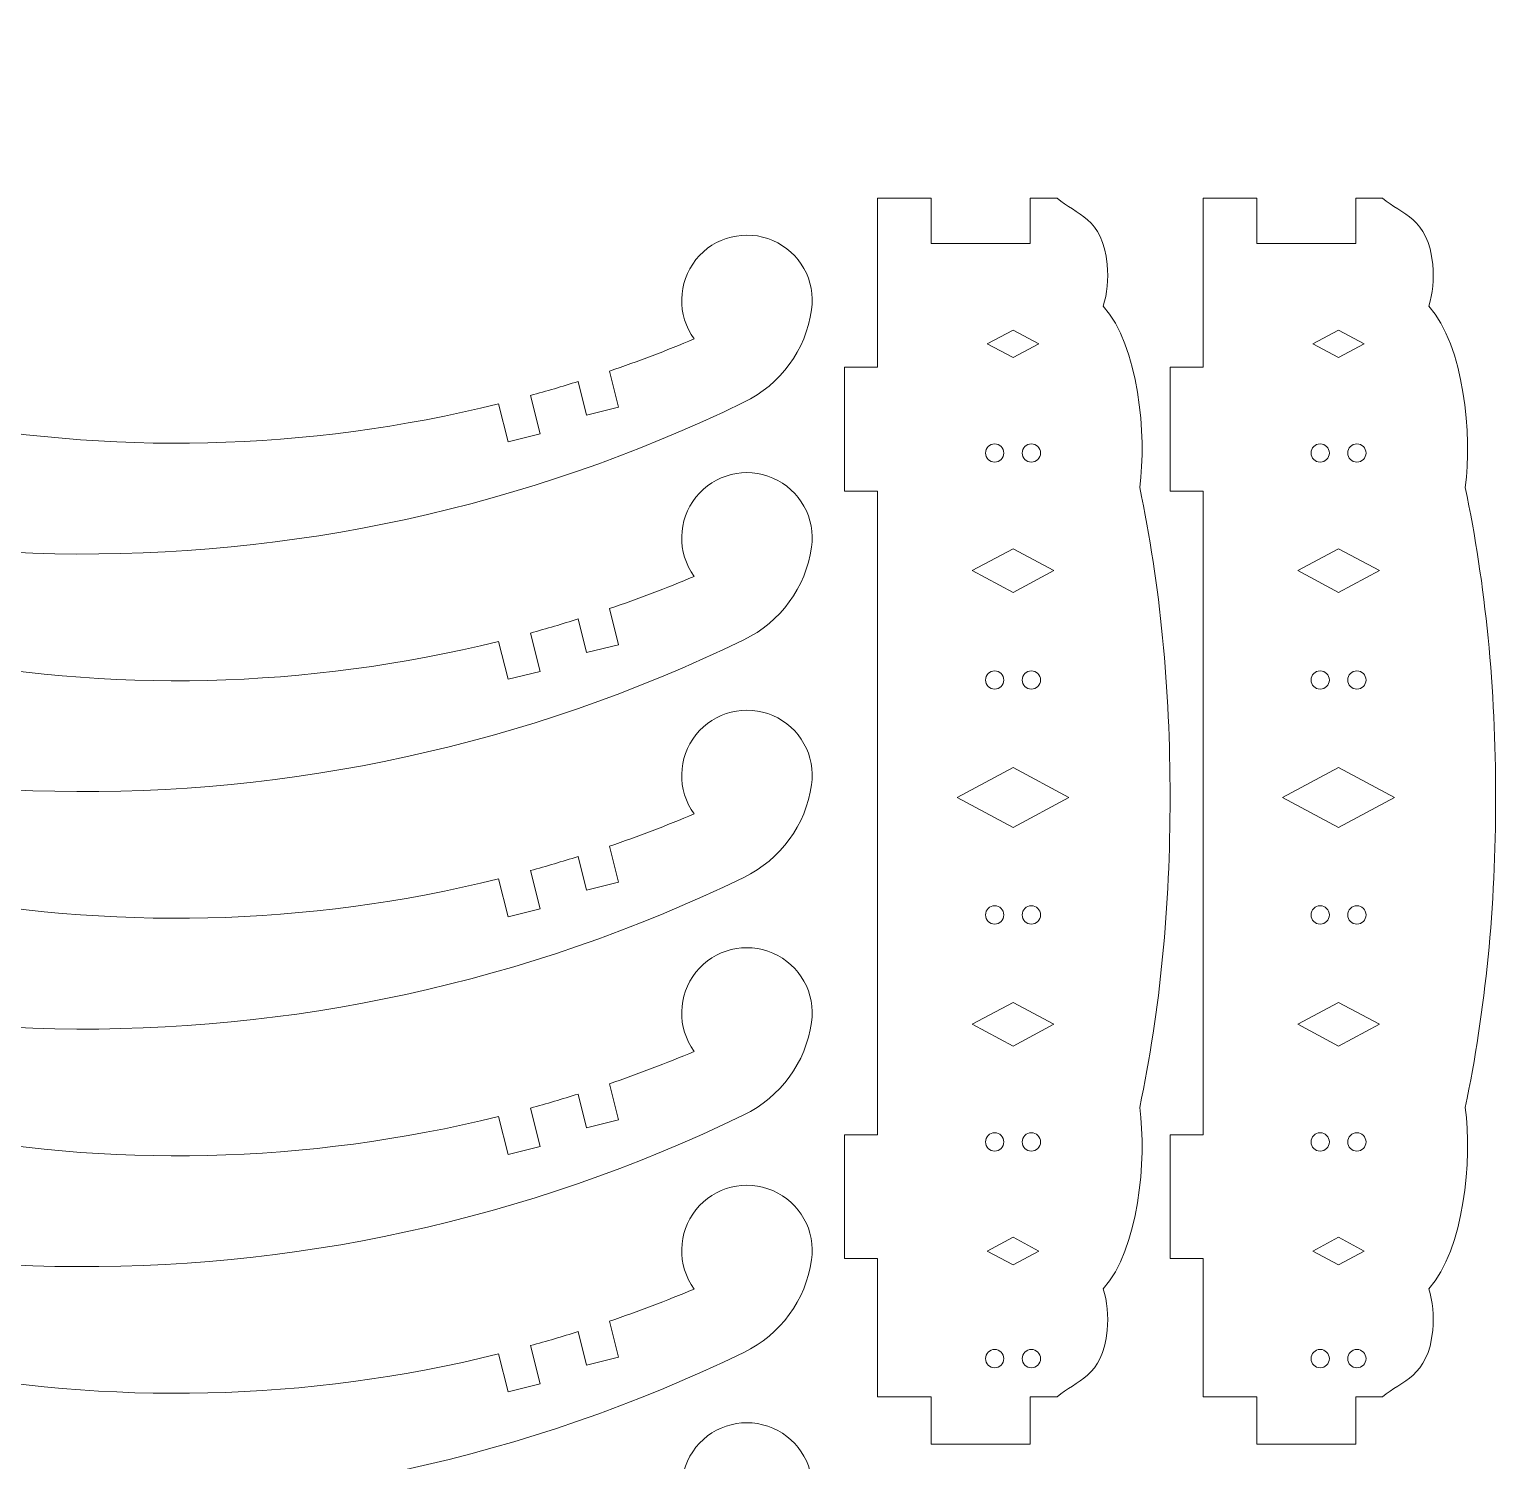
# Model space of a CAD drawing. Header units: millimetres. Extents: x -483 to 483, y -214 to 218.
# Drawn here: x 345.9 to 476.9, y 89.9 to 217.8 of the extents above; entities that cross this region are included whole.
import ezdxf

# ---------------------------------------------------------------- set-up
doc = ezdxf.new("R2010")
doc.units = ezdxf.units.MM
doc.header["$MEASUREMENT"] = 0
doc.layers.add('Layer 1', color=7, linetype='Continuous')

msp = doc.modelspace()

# ---------------------------------------------------------------- linework, layer by layer
at = {"layer": 'Layer 1', "color": 250, "lineweight": 20}
for points, knots in [([(225.3099, 182.9862), (243.5425, 195.9068), (267.5109, 197.4143), (287.2187, 186.8803), (287.2187, 186.8803), (325.3331, 166.5078), (370.9, 165.6259), (409.7741, 184.5085), (409.7741, 184.5085), (413.0339, 186.0918), (415.2971, 189.1878), (415.8166, 192.7745), (415.8166, 192.7745), (416.1939, 195.3794), (414.7798, 197.9144), (412.3651, 198.962), (412.3651, 198.962), (409.9504, 200.0096), (407.1332, 199.3102), (405.4887, 197.2549), (405.4887, 197.2549), (403.8442, 195.1997), (403.78, 192.2977), (405.3318, 190.1716), (405.3318, 190.1716), (402.8435, 189.1265), (400.3205, 188.166), (397.7672, 187.2918), (397.7672, 187.2918), (397.7672, 187.2918), (398.5666, 184.0717), (398.5666, 184.0717), (398.5666, 184.0717), (398.5666, 184.0717), (395.7043, 183.3612), (395.7043, 183.3612), (395.7043, 183.3612), (395.7043, 183.3612), (394.9577, 186.3686), (394.9577, 186.3686), (394.9577, 186.3686), (393.5497, 185.9252), (392.1337, 185.5079), (390.7103, 185.1171), (390.7103, 185.1171), (390.7103, 185.1171), (391.5614, 181.6889), (391.5614, 181.6889), (391.5614, 181.6889), (391.5614, 181.6889), (388.699, 180.9783), (388.699, 180.9783), (388.699, 180.9783), (388.699, 180.9783), (387.8568, 184.3711), (387.8568, 184.3711), (387.8568, 184.3711), (353.5075, 175.8438), (317.1453, 182.9888), (288.5764, 203.8791), (288.5764, 203.8791), (269.4901, 217.8355), (243.361, 217.0372), (225.1623, 201.9416), (225.1623, 201.9416), (225.1623, 201.9416), (210.8507, 198.3887), (210.8507, 198.3887), (210.8507, 198.3887), (210.8507, 198.3887), (215.2918, 180.4992), (215.2918, 180.4992), (215.2918, 180.4992), (215.2918, 180.4992), (222.4476, 182.2757), (222.4476, 182.2757), (222.4476, 182.2757), (222.4476, 182.2757), (220.2271, 191.2204), (220.2271, 191.2204), (220.2271, 191.2204), (220.2271, 191.2204), (223.0894, 191.931), (223.0894, 191.931), (223.0894, 191.931), (223.0894, 191.931), (225.3099, 182.9862), (225.3099, 182.9862)], [0, 0, 0, 0, 0.04347826, 0.04347826, 0.04347826, 0.04347826, 0.08695652, 0.08695652, 0.08695652, 0.08695652, 0.13043478, 0.13043478, 0.13043478, 0.13043478, 0.17391304, 0.17391304, 0.17391304, 0.17391304, 0.2173913, 0.2173913, 0.2173913, 0.2173913, 0.26086957, 0.26086957, 0.26086957, 0.26086957, 0.30434783, 0.30434783, 0.30434783, 0.30434783, 0.34782609, 0.34782609, 0.34782609, 0.34782609, 0.39130435, 0.39130435, 0.39130435, 0.39130435, 0.43478261, 0.43478261, 0.43478261, 0.43478261, 0.47826087, 0.47826087, 0.47826087, 0.47826087, 0.52173913, 0.52173913, 0.52173913, 0.52173913, 0.56521739, 0.56521739, 0.56521739, 0.56521739, 0.60869565, 0.60869565, 0.60869565, 0.60869565, 0.65217391, 0.65217391, 0.65217391, 0.65217391, 0.69565217, 0.69565217, 0.69565217, 0.69565217, 0.73913043, 0.73913043, 0.73913043, 0.73913043, 0.7826087, 0.7826087, 0.7826087, 0.7826087, 0.82608696, 0.82608696, 0.82608696, 0.82608696, 0.86956522, 0.86956522, 0.86956522, 0.86956522, 0.91304348, 0.91304348, 0.91304348, 0.91304348, 1, 1, 1, 1]), ([(447.8418, 149.198), (447.8487, 158.9537), (446.9545, 168.2112), (445.1269, 176.892), (445.1269, 176.892), (445.7699, 181.5537), (445.037, 189.5507), (441.8769, 193.1107), (441.8769, 193.1107), (442.2148, 194.2071), (442.3466, 195.5152), (442.223, 196.8134), (442.223, 196.8134), (441.8221, 201.0216), (439.4571, 201.2755), (437.7511, 202.747), (437.7511, 202.747), (437.7511, 202.747), (435.3549, 202.747), (435.3549, 202.747), (435.3549, 202.747), (435.3549, 202.747), (435.3549, 198.6918), (435.3549, 198.6918), (435.3549, 198.6918), (435.3549, 198.6918), (426.5074, 198.6918), (426.5074, 198.6918), (426.5074, 198.6918), (426.5074, 198.6918), (426.5074, 202.747), (426.5074, 202.747), (426.5074, 202.747), (426.5074, 202.747), (421.7149, 202.747), (421.7149, 202.747), (421.7149, 202.747), (421.7149, 202.747), (421.7149, 187.6324), (421.7149, 187.6324), (421.7149, 187.6324), (421.7149, 187.6324), (418.7657, 187.6324), (418.7657, 187.6324), (418.7657, 187.6324), (418.7657, 187.6324), (418.7657, 176.5729), (418.7657, 176.5729), (418.7657, 176.5729), (418.7657, 176.5729), (421.7149, 176.5729), (421.7149, 176.5729), (421.7149, 176.5729), (421.7149, 176.5729), (421.7149, 119.0576), (421.7149, 119.0576), (421.7149, 119.0576), (421.7149, 119.0576), (418.7657, 119.0576), (418.7657, 119.0576), (418.7657, 119.0576), (418.7657, 119.0576), (418.7657, 107.9981), (418.7657, 107.9981), (418.7657, 107.9981), (418.7657, 107.9981), (421.7149, 107.9981), (421.7149, 107.9981), (421.7149, 107.9981), (421.7149, 107.9981), (421.7149, 95.6484), (421.7149, 95.6484), (421.7149, 95.6484), (421.7149, 95.6484), (426.5074, 95.6484), (426.5074, 95.6484), (426.5074, 95.6484), (426.5074, 95.6484), (426.5074, 91.409), (426.5074, 91.409), (426.5074, 91.409), (426.5074, 91.409), (435.3549, 91.409), (435.3549, 91.409), (435.3549, 91.409), (435.3549, 91.409), (435.3549, 95.6484), (435.3549, 95.6484), (435.3549, 95.6484), (435.3549, 95.6484), (437.7511, 95.6484), (437.7511, 95.6484), (437.7511, 95.6484), (439.4571, 97.1199), (441.8221, 97.3738), (442.223, 101.582), (442.223, 101.582), (442.3466, 102.8802), (442.2148, 104.1884), (441.8769, 105.2847), (441.8769, 105.2847), (445.0371, 108.8447), (445.7697, 116.8421), (445.1268, 121.5038), (445.1268, 121.5038), (446.9544, 130.1846), (447.8487, 139.4421), (447.8418, 149.198)], [0, 0, 0, 0, 0.03571429, 0.03571429, 0.03571429, 0.03571429, 0.07142857, 0.07142857, 0.07142857, 0.07142857, 0.10714286, 0.10714286, 0.10714286, 0.10714286, 0.14285714, 0.14285714, 0.14285714, 0.14285714, 0.17857143, 0.17857143, 0.17857143, 0.17857143, 0.21428571, 0.21428571, 0.21428571, 0.21428571, 0.25, 0.25, 0.25, 0.25, 0.28571429, 0.28571429, 0.28571429, 0.28571429, 0.32142857, 0.32142857, 0.32142857, 0.32142857, 0.35714286, 0.35714286, 0.35714286, 0.35714286, 0.39285714, 0.39285714, 0.39285714, 0.39285714, 0.42857143, 0.42857143, 0.42857143, 0.42857143, 0.46428571, 0.46428571, 0.46428571, 0.46428571, 0.5, 0.5, 0.5, 0.5, 0.53571429, 0.53571429, 0.53571429, 0.53571429, 0.57142857, 0.57142857, 0.57142857, 0.57142857, 0.60714286, 0.60714286, 0.60714286, 0.60714286, 0.64285714, 0.64285714, 0.64285714, 0.64285714, 0.67857143, 0.67857143, 0.67857143, 0.67857143, 0.71428571, 0.71428571, 0.71428571, 0.71428571, 0.75, 0.75, 0.75, 0.75, 0.78571429, 0.78571429, 0.78571429, 0.78571429, 0.82142857, 0.82142857, 0.82142857, 0.82142857, 0.85714286, 0.85714286, 0.85714286, 0.85714286, 0.89285714, 0.89285714, 0.89285714, 0.89285714, 0.92857143, 0.92857143, 0.92857143, 0.92857143, 1, 1, 1, 1]), ([(476.9179, 149.198), (476.9248, 158.9537), (476.0306, 168.2112), (474.2029, 176.892), (474.2029, 176.892), (474.8459, 181.5537), (474.1131, 189.5507), (470.953, 193.1107), (470.953, 193.1107), (471.2909, 194.2071), (471.4227, 195.5152), (471.2991, 196.8134), (471.2991, 196.8134), (470.8982, 201.0216), (468.5332, 201.2755), (466.8272, 202.747), (466.8272, 202.747), (466.8272, 202.747), (464.431, 202.747), (464.431, 202.747), (464.431, 202.747), (464.431, 202.747), (464.431, 198.6918), (464.431, 198.6918), (464.431, 198.6918), (464.431, 198.6918), (455.5835, 198.6918), (455.5835, 198.6918), (455.5835, 198.6918), (455.5835, 198.6918), (455.5835, 202.747), (455.5835, 202.747), (455.5835, 202.747), (455.5835, 202.747), (450.791, 202.747), (450.791, 202.747), (450.791, 202.747), (450.791, 202.747), (450.791, 187.6324), (450.791, 187.6324), (450.791, 187.6324), (450.791, 187.6324), (447.8418, 187.6324), (447.8418, 187.6324), (447.8418, 187.6324), (447.8418, 187.6324), (447.8418, 176.5729), (447.8418, 176.5729), (447.8418, 176.5729), (447.8418, 176.5729), (450.791, 176.5729), (450.791, 176.5729), (450.791, 176.5729), (450.791, 176.5729), (450.791, 119.0576), (450.791, 119.0576), (450.791, 119.0576), (450.791, 119.0576), (447.8418, 119.0576), (447.8418, 119.0576), (447.8418, 119.0576), (447.8418, 119.0576), (447.8418, 107.9981), (447.8418, 107.9981), (447.8418, 107.9981), (447.8418, 107.9981), (450.791, 107.9981), (450.791, 107.9981), (450.791, 107.9981), (450.791, 107.9981), (450.791, 95.6484), (450.791, 95.6484), (450.791, 95.6484), (450.791, 95.6484), (455.5835, 95.6484), (455.5835, 95.6484), (455.5835, 95.6484), (455.5835, 95.6484), (455.5835, 91.409), (455.5835, 91.409), (455.5835, 91.409), (455.5835, 91.409), (464.431, 91.409), (464.431, 91.409), (464.431, 91.409), (464.431, 91.409), (464.431, 95.6484), (464.431, 95.6484), (464.431, 95.6484), (464.431, 95.6484), (466.8272, 95.6484), (466.8272, 95.6484), (466.8272, 95.6484), (468.5332, 97.1199), (470.8982, 97.3738), (471.2991, 101.582), (471.2991, 101.582), (471.4227, 102.8802), (471.2909, 104.1884), (470.953, 105.2847), (470.953, 105.2847), (474.1131, 108.8447), (474.8458, 116.8421), (474.2029, 121.5038), (474.2029, 121.5038), (476.0305, 130.1846), (476.9248, 139.4421), (476.9179, 149.198)], [0, 0, 0, 0, 0.03571429, 0.03571429, 0.03571429, 0.03571429, 0.07142857, 0.07142857, 0.07142857, 0.07142857, 0.10714286, 0.10714286, 0.10714286, 0.10714286, 0.14285714, 0.14285714, 0.14285714, 0.14285714, 0.17857143, 0.17857143, 0.17857143, 0.17857143, 0.21428571, 0.21428571, 0.21428571, 0.21428571, 0.25, 0.25, 0.25, 0.25, 0.28571429, 0.28571429, 0.28571429, 0.28571429, 0.32142857, 0.32142857, 0.32142857, 0.32142857, 0.35714286, 0.35714286, 0.35714286, 0.35714286, 0.39285714, 0.39285714, 0.39285714, 0.39285714, 0.42857143, 0.42857143, 0.42857143, 0.42857143, 0.46428571, 0.46428571, 0.46428571, 0.46428571, 0.5, 0.5, 0.5, 0.5, 0.53571429, 0.53571429, 0.53571429, 0.53571429, 0.57142857, 0.57142857, 0.57142857, 0.57142857, 0.60714286, 0.60714286, 0.60714286, 0.60714286, 0.64285714, 0.64285714, 0.64285714, 0.64285714, 0.67857143, 0.67857143, 0.67857143, 0.67857143, 0.71428571, 0.71428571, 0.71428571, 0.71428571, 0.75, 0.75, 0.75, 0.75, 0.78571429, 0.78571429, 0.78571429, 0.78571429, 0.82142857, 0.82142857, 0.82142857, 0.82142857, 0.85714286, 0.85714286, 0.85714286, 0.85714286, 0.89285714, 0.89285714, 0.89285714, 0.89285714, 0.92857143, 0.92857143, 0.92857143, 0.92857143, 1, 1, 1, 1]), ([(225.3099, 161.7618), (243.5425, 174.6823), (267.5109, 176.1899), (287.2187, 165.6559), (287.2187, 165.6559), (325.3331, 145.2833), (370.9, 144.4015), (409.7741, 163.2841), (409.7741, 163.2841), (413.0339, 164.8674), (415.2971, 167.9634), (415.8166, 171.55), (415.8166, 171.55), (416.1939, 174.155), (414.7798, 176.6899), (412.3651, 177.7375), (412.3651, 177.7375), (409.9504, 178.7852), (407.1332, 178.0858), (405.4887, 176.0305), (405.4887, 176.0305), (403.8442, 173.9753), (403.78, 171.0733), (405.3318, 168.9472), (405.3318, 168.9472), (402.8435, 167.9021), (400.3205, 166.9416), (397.7672, 166.0674), (397.7672, 166.0674), (397.7672, 166.0674), (398.5666, 162.8473), (398.5666, 162.8473), (398.5666, 162.8473), (398.5666, 162.8473), (395.7043, 162.1367), (395.7043, 162.1367), (395.7043, 162.1367), (395.7043, 162.1367), (394.9577, 165.1442), (394.9577, 165.1442), (394.9577, 165.1442), (393.5497, 164.7007), (392.1337, 164.2835), (390.7103, 163.8926), (390.7103, 163.8926), (390.7103, 163.8926), (391.5614, 160.4644), (391.5614, 160.4644), (391.5614, 160.4644), (391.5614, 160.4644), (388.699, 159.7539), (388.699, 159.7539), (388.699, 159.7539), (388.699, 159.7539), (387.8568, 163.1467), (387.8568, 163.1467), (387.8568, 163.1467), (353.5075, 154.6193), (317.1453, 161.7643), (288.5764, 182.6547), (288.5764, 182.6547), (269.4901, 196.6111), (243.361, 195.8128), (225.1623, 180.7172), (225.1623, 180.7172), (225.1623, 180.7172), (210.8507, 177.1643), (210.8507, 177.1643), (210.8507, 177.1643), (210.8507, 177.1643), (215.2918, 159.2748), (215.2918, 159.2748), (215.2918, 159.2748), (215.2918, 159.2748), (222.4476, 161.0512), (222.4476, 161.0512), (222.4476, 161.0512), (222.4476, 161.0512), (220.2271, 169.996), (220.2271, 169.996), (220.2271, 169.996), (220.2271, 169.996), (223.0894, 170.7066), (223.0894, 170.7066), (223.0894, 170.7066), (223.0894, 170.7066), (225.3099, 161.7618), (225.3099, 161.7618)], [0, 0, 0, 0, 0.04347826, 0.04347826, 0.04347826, 0.04347826, 0.08695652, 0.08695652, 0.08695652, 0.08695652, 0.13043478, 0.13043478, 0.13043478, 0.13043478, 0.17391304, 0.17391304, 0.17391304, 0.17391304, 0.2173913, 0.2173913, 0.2173913, 0.2173913, 0.26086957, 0.26086957, 0.26086957, 0.26086957, 0.30434783, 0.30434783, 0.30434783, 0.30434783, 0.34782609, 0.34782609, 0.34782609, 0.34782609, 0.39130435, 0.39130435, 0.39130435, 0.39130435, 0.43478261, 0.43478261, 0.43478261, 0.43478261, 0.47826087, 0.47826087, 0.47826087, 0.47826087, 0.52173913, 0.52173913, 0.52173913, 0.52173913, 0.56521739, 0.56521739, 0.56521739, 0.56521739, 0.60869565, 0.60869565, 0.60869565, 0.60869565, 0.65217391, 0.65217391, 0.65217391, 0.65217391, 0.69565217, 0.69565217, 0.69565217, 0.69565217, 0.73913043, 0.73913043, 0.73913043, 0.73913043, 0.7826087, 0.7826087, 0.7826087, 0.7826087, 0.82608696, 0.82608696, 0.82608696, 0.82608696, 0.86956522, 0.86956522, 0.86956522, 0.86956522, 0.91304348, 0.91304348, 0.91304348, 0.91304348, 1, 1, 1, 1]), ([(436.11, 189.7297), (436.11, 189.7297), (433.81, 188.496), (433.81, 188.496), (433.81, 188.496), (433.81, 188.496), (431.51, 189.7297), (431.51, 189.7297), (431.51, 189.7297), (431.51, 189.7297), (433.81, 190.9633), (433.81, 190.9633), (433.81, 190.9633), (433.81, 190.9633), (436.11, 189.7297), (436.11, 189.7297)], [0, 0, 0, 0, 0.2, 0.2, 0.2, 0.2, 0.4, 0.4, 0.4, 0.4, 0.6, 0.6, 0.6, 0.6, 1, 1, 1, 1]), ([(465.1861, 189.7297), (465.1861, 189.7297), (462.8861, 188.496), (462.8861, 188.496), (462.8861, 188.496), (462.8861, 188.496), (460.5861, 189.7297), (460.5861, 189.7297), (460.5861, 189.7297), (460.5861, 189.7297), (462.8861, 190.9633), (462.8861, 190.9633), (462.8861, 190.9633), (462.8861, 190.9633), (465.1861, 189.7297), (465.1861, 189.7297)], [0, 0, 0, 0, 0.2, 0.2, 0.2, 0.2, 0.4, 0.4, 0.4, 0.4, 0.6, 0.6, 0.6, 0.6, 1, 1, 1, 1]), ([(432.9908, 179.9766), (432.9908, 179.5242), (432.6239, 179.1573), (432.1715, 179.1573), (432.1715, 179.1573), (431.7191, 179.1573), (431.3522, 179.5242), (431.3522, 179.9766), (431.3522, 179.9766), (431.3522, 180.429), (431.7191, 180.7959), (432.1715, 180.7959), (432.1715, 180.7959), (432.6239, 180.7959), (432.9908, 180.429), (432.9908, 179.9766)], [0, 0, 0, 0, 0.2, 0.2, 0.2, 0.2, 0.4, 0.4, 0.4, 0.4, 0.6, 0.6, 0.6, 0.6, 1, 1, 1, 1]), ([(436.2678, 179.9766), (436.2678, 179.5242), (435.9009, 179.1573), (435.4485, 179.1573), (435.4485, 179.1573), (434.9961, 179.1573), (434.6293, 179.5242), (434.6293, 179.9766), (434.6293, 179.9766), (434.6293, 180.429), (434.9961, 180.7959), (435.4485, 180.7959), (435.4485, 180.7959), (435.9009, 180.7959), (436.2678, 180.429), (436.2678, 179.9766)], [0, 0, 0, 0, 0.2, 0.2, 0.2, 0.2, 0.4, 0.4, 0.4, 0.4, 0.6, 0.6, 0.6, 0.6, 1, 1, 1, 1]), ([(462.0668, 179.9766), (462.0668, 179.5242), (461.7, 179.1573), (461.2476, 179.1573), (461.2476, 179.1573), (460.7951, 179.1573), (460.4283, 179.5242), (460.4283, 179.9766), (460.4283, 179.9766), (460.4283, 180.429), (460.7951, 180.7959), (461.2476, 180.7959), (461.2476, 180.7959), (461.7, 180.7959), (462.0668, 180.429), (462.0668, 179.9766)], [0, 0, 0, 0, 0.2, 0.2, 0.2, 0.2, 0.4, 0.4, 0.4, 0.4, 0.6, 0.6, 0.6, 0.6, 1, 1, 1, 1]), ([(465.3439, 179.9766), (465.3439, 179.5242), (464.977, 179.1573), (464.5246, 179.1573), (464.5246, 179.1573), (464.0722, 179.1573), (463.7053, 179.5242), (463.7053, 179.9766), (463.7053, 179.9766), (463.7053, 180.429), (464.0722, 180.7959), (464.5246, 180.7959), (464.5246, 180.7959), (464.977, 180.7959), (465.3439, 180.429), (465.3439, 179.9766)], [0, 0, 0, 0, 0.2, 0.2, 0.2, 0.2, 0.4, 0.4, 0.4, 0.4, 0.6, 0.6, 0.6, 0.6, 1, 1, 1, 1]), ([(225.3099, 140.5374), (243.5425, 153.4579), (267.5109, 154.9655), (287.2187, 144.4314), (287.2187, 144.4314), (325.3331, 124.0589), (370.9, 123.1771), (409.7741, 142.0596), (409.7741, 142.0596), (413.0339, 143.643), (415.2971, 146.739), (415.8166, 150.3256), (415.8166, 150.3256), (416.1939, 152.9305), (414.7798, 155.4655), (412.3651, 156.5131), (412.3651, 156.5131), (409.9504, 157.5607), (407.1332, 156.8614), (405.4887, 154.8061), (405.4887, 154.8061), (403.8442, 152.7508), (403.78, 149.8489), (405.3318, 147.7227), (405.3318, 147.7227), (402.8435, 146.6776), (400.3205, 145.7171), (397.7672, 144.843), (397.7672, 144.843), (397.7672, 144.843), (398.5666, 141.6229), (398.5666, 141.6229), (398.5666, 141.6229), (398.5666, 141.6229), (395.7043, 140.9123), (395.7043, 140.9123), (395.7043, 140.9123), (395.7043, 140.9123), (394.9577, 143.9197), (394.9577, 143.9197), (394.9577, 143.9197), (393.5497, 143.4763), (392.1337, 143.0591), (390.7103, 142.6682), (390.7103, 142.6682), (390.7103, 142.6682), (391.5614, 139.24), (391.5614, 139.24), (391.5614, 139.24), (391.5614, 139.24), (388.699, 138.5294), (388.699, 138.5294), (388.699, 138.5294), (388.699, 138.5294), (387.8568, 141.9223), (387.8568, 141.9223), (387.8568, 141.9223), (353.5075, 133.3949), (317.1453, 140.5399), (288.5764, 161.4302), (288.5764, 161.4302), (269.4901, 175.3866), (243.361, 174.5883), (225.1623, 159.4927), (225.1623, 159.4927), (225.1623, 159.4927), (210.8507, 155.9399), (210.8507, 155.9399), (210.8507, 155.9399), (210.8507, 155.9399), (215.2918, 138.0504), (215.2918, 138.0504), (215.2918, 138.0504), (215.2918, 138.0504), (222.4476, 139.8268), (222.4476, 139.8268), (222.4476, 139.8268), (222.4476, 139.8268), (220.2271, 148.7716), (220.2271, 148.7716), (220.2271, 148.7716), (220.2271, 148.7716), (223.0894, 149.4821), (223.0894, 149.4821), (223.0894, 149.4821), (223.0894, 149.4821), (225.3099, 140.5374), (225.3099, 140.5374)], [0, 0, 0, 0, 0.04347826, 0.04347826, 0.04347826, 0.04347826, 0.08695652, 0.08695652, 0.08695652, 0.08695652, 0.13043478, 0.13043478, 0.13043478, 0.13043478, 0.17391304, 0.17391304, 0.17391304, 0.17391304, 0.2173913, 0.2173913, 0.2173913, 0.2173913, 0.26086957, 0.26086957, 0.26086957, 0.26086957, 0.30434783, 0.30434783, 0.30434783, 0.30434783, 0.34782609, 0.34782609, 0.34782609, 0.34782609, 0.39130435, 0.39130435, 0.39130435, 0.39130435, 0.43478261, 0.43478261, 0.43478261, 0.43478261, 0.47826087, 0.47826087, 0.47826087, 0.47826087, 0.52173913, 0.52173913, 0.52173913, 0.52173913, 0.56521739, 0.56521739, 0.56521739, 0.56521739, 0.60869565, 0.60869565, 0.60869565, 0.60869565, 0.65217391, 0.65217391, 0.65217391, 0.65217391, 0.69565217, 0.69565217, 0.69565217, 0.69565217, 0.73913043, 0.73913043, 0.73913043, 0.73913043, 0.7826087, 0.7826087, 0.7826087, 0.7826087, 0.82608696, 0.82608696, 0.82608696, 0.82608696, 0.86956522, 0.86956522, 0.86956522, 0.86956522, 0.91304348, 0.91304348, 0.91304348, 0.91304348, 1, 1, 1, 1]), ([(437.458, 169.4638), (437.458, 169.4638), (433.81, 167.5071), (433.81, 167.5071), (433.81, 167.5071), (433.81, 167.5071), (430.162, 169.4638), (430.162, 169.4638), (430.162, 169.4638), (430.162, 169.4638), (433.81, 171.4204), (433.81, 171.4204), (433.81, 171.4204), (433.81, 171.4204), (437.458, 169.4638), (437.458, 169.4638)], [0, 0, 0, 0, 0.2, 0.2, 0.2, 0.2, 0.4, 0.4, 0.4, 0.4, 0.6, 0.6, 0.6, 0.6, 1, 1, 1, 1]), ([(466.5341, 169.4638), (466.5341, 169.4638), (462.8861, 167.5071), (462.8861, 167.5071), (462.8861, 167.5071), (462.8861, 167.5071), (459.2381, 169.4638), (459.2381, 169.4638), (459.2381, 169.4638), (459.2381, 169.4638), (462.8861, 171.4204), (462.8861, 171.4204), (462.8861, 171.4204), (462.8861, 171.4204), (466.5341, 169.4638), (466.5341, 169.4638)], [0, 0, 0, 0, 0.2, 0.2, 0.2, 0.2, 0.4, 0.4, 0.4, 0.4, 0.6, 0.6, 0.6, 0.6, 1, 1, 1, 1]), ([(432.9908, 159.6924), (432.9908, 159.24), (432.6239, 158.8731), (432.1715, 158.8731), (432.1715, 158.8731), (431.7191, 158.8731), (431.3522, 159.24), (431.3522, 159.6924), (431.3522, 159.6924), (431.3522, 160.1448), (431.7191, 160.5117), (432.1715, 160.5117), (432.1715, 160.5117), (432.6239, 160.5117), (432.9908, 160.1448), (432.9908, 159.6924)], [0, 0, 0, 0, 0.2, 0.2, 0.2, 0.2, 0.4, 0.4, 0.4, 0.4, 0.6, 0.6, 0.6, 0.6, 1, 1, 1, 1]), ([(436.2678, 159.6924), (436.2678, 159.24), (435.9009, 158.8731), (435.4485, 158.8731), (435.4485, 158.8731), (434.9961, 158.8731), (434.6293, 159.24), (434.6293, 159.6924), (434.6293, 159.6924), (434.6293, 160.1448), (434.9961, 160.5117), (435.4485, 160.5117), (435.4485, 160.5117), (435.9009, 160.5117), (436.2678, 160.1448), (436.2678, 159.6924)], [0, 0, 0, 0, 0.2, 0.2, 0.2, 0.2, 0.4, 0.4, 0.4, 0.4, 0.6, 0.6, 0.6, 0.6, 1, 1, 1, 1]), ([(462.0668, 159.6924), (462.0668, 159.24), (461.7, 158.8731), (461.2476, 158.8731), (461.2476, 158.8731), (460.7951, 158.8731), (460.4283, 159.24), (460.4283, 159.6924), (460.4283, 159.6924), (460.4283, 160.1448), (460.7951, 160.5117), (461.2476, 160.5117), (461.2476, 160.5117), (461.7, 160.5117), (462.0668, 160.1448), (462.0668, 159.6924)], [0, 0, 0, 0, 0.2, 0.2, 0.2, 0.2, 0.4, 0.4, 0.4, 0.4, 0.6, 0.6, 0.6, 0.6, 1, 1, 1, 1]), ([(465.3439, 159.6924), (465.3439, 159.24), (464.977, 158.8731), (464.5246, 158.8731), (464.5246, 158.8731), (464.0722, 158.8731), (463.7053, 159.24), (463.7053, 159.6924), (463.7053, 159.6924), (463.7053, 160.1448), (464.0722, 160.5117), (464.5246, 160.5117), (464.5246, 160.5117), (464.977, 160.5117), (465.3439, 160.1448), (465.3439, 159.6924)], [0, 0, 0, 0, 0.2, 0.2, 0.2, 0.2, 0.4, 0.4, 0.4, 0.4, 0.6, 0.6, 0.6, 0.6, 1, 1, 1, 1]), ([(225.3099, 119.313), (243.5425, 132.2335), (267.5109, 133.7411), (287.2187, 123.207), (287.2187, 123.207), (325.3331, 102.8345), (370.9, 101.9526), (409.7741, 120.8352), (409.7741, 120.8352), (413.0339, 122.4186), (415.2971, 125.5145), (415.8166, 129.1012), (415.8166, 129.1012), (416.1939, 131.7061), (414.7798, 134.2411), (412.3651, 135.2887), (412.3651, 135.2887), (409.9504, 136.3363), (407.1332, 135.6369), (405.4887, 133.5816), (405.4887, 133.5816), (403.8442, 131.5264), (403.78, 128.6244), (405.3318, 126.4983), (405.3318, 126.4983), (402.8435, 125.4532), (400.3205, 124.4927), (397.7672, 123.6186), (397.7672, 123.6186), (397.7672, 123.6186), (398.5666, 120.3984), (398.5666, 120.3984), (398.5666, 120.3984), (398.5666, 120.3984), (395.7043, 119.6879), (395.7043, 119.6879), (395.7043, 119.6879), (395.7043, 119.6879), (394.9577, 122.6953), (394.9577, 122.6953), (394.9577, 122.6953), (393.5497, 122.2519), (392.1337, 121.8346), (390.7103, 121.4438), (390.7103, 121.4438), (390.7103, 121.4438), (391.5614, 118.0156), (391.5614, 118.0156), (391.5614, 118.0156), (391.5614, 118.0156), (388.699, 117.305), (388.699, 117.305), (388.699, 117.305), (388.699, 117.305), (387.8568, 120.6978), (387.8568, 120.6978), (387.8568, 120.6978), (353.5075, 112.1705), (317.1453, 119.3155), (288.5764, 140.2058), (288.5764, 140.2058), (269.4901, 154.1622), (243.361, 153.3639), (225.1623, 138.2683), (225.1623, 138.2683), (225.1623, 138.2683), (210.8507, 134.7155), (210.8507, 134.7155), (210.8507, 134.7155), (210.8507, 134.7155), (215.2918, 116.826), (215.2918, 116.826), (215.2918, 116.826), (215.2918, 116.826), (222.4476, 118.6024), (222.4476, 118.6024), (222.4476, 118.6024), (222.4476, 118.6024), (220.2271, 127.5471), (220.2271, 127.5471), (220.2271, 127.5471), (220.2271, 127.5471), (223.0894, 128.2577), (223.0894, 128.2577), (223.0894, 128.2577), (223.0894, 128.2577), (225.3099, 119.313), (225.3099, 119.313)], [0, 0, 0, 0, 0.04347826, 0.04347826, 0.04347826, 0.04347826, 0.08695652, 0.08695652, 0.08695652, 0.08695652, 0.13043478, 0.13043478, 0.13043478, 0.13043478, 0.17391304, 0.17391304, 0.17391304, 0.17391304, 0.2173913, 0.2173913, 0.2173913, 0.2173913, 0.26086957, 0.26086957, 0.26086957, 0.26086957, 0.30434783, 0.30434783, 0.30434783, 0.30434783, 0.34782609, 0.34782609, 0.34782609, 0.34782609, 0.39130435, 0.39130435, 0.39130435, 0.39130435, 0.43478261, 0.43478261, 0.43478261, 0.43478261, 0.47826087, 0.47826087, 0.47826087, 0.47826087, 0.52173913, 0.52173913, 0.52173913, 0.52173913, 0.56521739, 0.56521739, 0.56521739, 0.56521739, 0.60869565, 0.60869565, 0.60869565, 0.60869565, 0.65217391, 0.65217391, 0.65217391, 0.65217391, 0.69565217, 0.69565217, 0.69565217, 0.69565217, 0.73913043, 0.73913043, 0.73913043, 0.73913043, 0.7826087, 0.7826087, 0.7826087, 0.7826087, 0.82608696, 0.82608696, 0.82608696, 0.82608696, 0.86956522, 0.86956522, 0.86956522, 0.86956522, 0.91304348, 0.91304348, 0.91304348, 0.91304348, 1, 1, 1, 1]), ([(428.814, 149.1977), (428.814, 149.1977), (433.81, 151.8773), (433.81, 151.8773), (433.81, 151.8773), (433.81, 151.8773), (438.806, 149.1977), (438.806, 149.1977), (438.806, 149.1977), (438.806, 149.1977), (433.81, 146.5181), (433.81, 146.5181), (433.81, 146.5181), (433.81, 146.5181), (428.814, 149.1977), (428.814, 149.1977)], [0, 0, 0, 0, 0.2, 0.2, 0.2, 0.2, 0.4, 0.4, 0.4, 0.4, 0.6, 0.6, 0.6, 0.6, 1, 1, 1, 1]), ([(457.8901, 149.1977), (457.8901, 149.1977), (462.8861, 151.8773), (462.8861, 151.8773), (462.8861, 151.8773), (462.8861, 151.8773), (467.8821, 149.1977), (467.8821, 149.1977), (467.8821, 149.1977), (467.8821, 149.1977), (462.8861, 146.5181), (462.8861, 146.5181), (462.8861, 146.5181), (462.8861, 146.5181), (457.8901, 149.1977), (457.8901, 149.1977)], [0, 0, 0, 0, 0.2, 0.2, 0.2, 0.2, 0.4, 0.4, 0.4, 0.4, 0.6, 0.6, 0.6, 0.6, 1, 1, 1, 1]), ([(432.1715, 139.5226), (432.6239, 139.5226), (432.9908, 139.1557), (432.9908, 138.7033), (432.9908, 138.7033), (432.9908, 138.2509), (432.6239, 137.884), (432.1715, 137.884), (432.1715, 137.884), (431.7191, 137.884), (431.3522, 138.2509), (431.3522, 138.7033), (431.3522, 138.7033), (431.3522, 139.1557), (431.7191, 139.5226), (432.1715, 139.5226)], [0, 0, 0, 0, 0.2, 0.2, 0.2, 0.2, 0.4, 0.4, 0.4, 0.4, 0.6, 0.6, 0.6, 0.6, 1, 1, 1, 1]), ([(435.4485, 139.5226), (435.9009, 139.5226), (436.2678, 139.1557), (436.2678, 138.7033), (436.2678, 138.7033), (436.2678, 138.2509), (435.9009, 137.884), (435.4485, 137.884), (435.4485, 137.884), (434.9961, 137.884), (434.6293, 138.2509), (434.6293, 138.7033), (434.6293, 138.7033), (434.6293, 139.1557), (434.9961, 139.5226), (435.4485, 139.5226)], [0, 0, 0, 0, 0.2, 0.2, 0.2, 0.2, 0.4, 0.4, 0.4, 0.4, 0.6, 0.6, 0.6, 0.6, 1, 1, 1, 1]), ([(461.2476, 139.5226), (461.7, 139.5226), (462.0668, 139.1557), (462.0668, 138.7033), (462.0668, 138.7033), (462.0668, 138.2509), (461.7, 137.884), (461.2476, 137.884), (461.2476, 137.884), (460.7951, 137.884), (460.4283, 138.2509), (460.4283, 138.7033), (460.4283, 138.7033), (460.4283, 139.1557), (460.7951, 139.5226), (461.2476, 139.5226)], [0, 0, 0, 0, 0.2, 0.2, 0.2, 0.2, 0.4, 0.4, 0.4, 0.4, 0.6, 0.6, 0.6, 0.6, 1, 1, 1, 1]), ([(464.5246, 139.5226), (464.977, 139.5226), (465.3439, 139.1557), (465.3439, 138.7033), (465.3439, 138.7033), (465.3439, 138.2509), (464.977, 137.884), (464.5246, 137.884), (464.5246, 137.884), (464.0722, 137.884), (463.7053, 138.2509), (463.7053, 138.7033), (463.7053, 138.7033), (463.7053, 139.1557), (464.0722, 139.5226), (464.5246, 139.5226)], [0, 0, 0, 0, 0.2, 0.2, 0.2, 0.2, 0.4, 0.4, 0.4, 0.4, 0.6, 0.6, 0.6, 0.6, 1, 1, 1, 1]), ([(225.3099, 98.0885), (243.5425, 111.0091), (267.5109, 112.5166), (287.2187, 101.9826), (287.2187, 101.9826), (325.3331, 81.6101), (370.9, 80.7282), (409.7741, 99.6108), (409.7741, 99.6108), (413.0339, 101.1941), (415.2971, 104.2901), (415.8166, 107.8767), (415.8166, 107.8767), (416.1939, 110.4817), (414.7798, 113.0167), (412.3651, 114.0643), (412.3651, 114.0643), (409.9504, 115.1119), (407.1332, 114.4125), (405.4887, 112.3572), (405.4887, 112.3572), (403.8442, 110.302), (403.78, 107.4), (405.3318, 105.2739), (405.3318, 105.2739), (402.8435, 104.2288), (400.3205, 103.2683), (397.7672, 102.3941), (397.7672, 102.3941), (397.7672, 102.3941), (398.5666, 99.174), (398.5666, 99.174), (398.5666, 99.174), (398.5666, 99.174), (395.7043, 98.4634), (395.7043, 98.4634), (395.7043, 98.4634), (395.7043, 98.4634), (394.9577, 101.4709), (394.9577, 101.4709), (394.9577, 101.4709), (393.5497, 101.0275), (392.1337, 100.6102), (390.7103, 100.2193), (390.7103, 100.2193), (390.7103, 100.2193), (391.5614, 96.7911), (391.5614, 96.7911), (391.5614, 96.7911), (391.5614, 96.7911), (388.699, 96.0806), (388.699, 96.0806), (388.699, 96.0806), (388.699, 96.0806), (387.8568, 99.4734), (387.8568, 99.4734), (387.8568, 99.4734), (353.5075, 90.9461), (317.1453, 98.091), (288.5764, 118.9814), (288.5764, 118.9814), (269.4901, 132.9378), (243.361, 132.1395), (225.1623, 117.0439), (225.1623, 117.0439), (225.1623, 117.0439), (210.8507, 113.491), (210.8507, 113.491), (210.8507, 113.491), (210.8507, 113.491), (215.2918, 95.6015), (215.2918, 95.6015), (215.2918, 95.6015), (215.2918, 95.6015), (222.4476, 97.378), (222.4476, 97.378), (222.4476, 97.378), (222.4476, 97.378), (220.2271, 106.3227), (220.2271, 106.3227), (220.2271, 106.3227), (220.2271, 106.3227), (223.0894, 107.0333), (223.0894, 107.0333), (223.0894, 107.0333), (223.0894, 107.0333), (225.3099, 98.0885), (225.3099, 98.0885)], [0, 0, 0, 0, 0.04347826, 0.04347826, 0.04347826, 0.04347826, 0.08695652, 0.08695652, 0.08695652, 0.08695652, 0.13043478, 0.13043478, 0.13043478, 0.13043478, 0.17391304, 0.17391304, 0.17391304, 0.17391304, 0.2173913, 0.2173913, 0.2173913, 0.2173913, 0.26086957, 0.26086957, 0.26086957, 0.26086957, 0.30434783, 0.30434783, 0.30434783, 0.30434783, 0.34782609, 0.34782609, 0.34782609, 0.34782609, 0.39130435, 0.39130435, 0.39130435, 0.39130435, 0.43478261, 0.43478261, 0.43478261, 0.43478261, 0.47826087, 0.47826087, 0.47826087, 0.47826087, 0.52173913, 0.52173913, 0.52173913, 0.52173913, 0.56521739, 0.56521739, 0.56521739, 0.56521739, 0.60869565, 0.60869565, 0.60869565, 0.60869565, 0.65217391, 0.65217391, 0.65217391, 0.65217391, 0.69565217, 0.69565217, 0.69565217, 0.69565217, 0.73913043, 0.73913043, 0.73913043, 0.73913043, 0.7826087, 0.7826087, 0.7826087, 0.7826087, 0.82608696, 0.82608696, 0.82608696, 0.82608696, 0.86956522, 0.86956522, 0.86956522, 0.86956522, 0.91304348, 0.91304348, 0.91304348, 0.91304348, 1, 1, 1, 1]), ([(430.162, 128.9319), (430.162, 128.9319), (433.81, 130.8886), (433.81, 130.8886), (433.81, 130.8886), (433.81, 130.8886), (437.458, 128.9319), (437.458, 128.9319), (437.458, 128.9319), (437.458, 128.9319), (433.81, 126.9753), (433.81, 126.9753), (433.81, 126.9753), (433.81, 126.9753), (430.162, 128.9319), (430.162, 128.9319)], [0, 0, 0, 0, 0.2, 0.2, 0.2, 0.2, 0.4, 0.4, 0.4, 0.4, 0.6, 0.6, 0.6, 0.6, 1, 1, 1, 1]), ([(459.2381, 128.9319), (459.2381, 128.9319), (462.8861, 130.8886), (462.8861, 130.8886), (462.8861, 130.8886), (462.8861, 130.8886), (466.5341, 128.9319), (466.5341, 128.9319), (466.5341, 128.9319), (466.5341, 128.9319), (462.8861, 126.9753), (462.8861, 126.9753), (462.8861, 126.9753), (462.8861, 126.9753), (459.2381, 128.9319), (459.2381, 128.9319)], [0, 0, 0, 0, 0.2, 0.2, 0.2, 0.2, 0.4, 0.4, 0.4, 0.4, 0.6, 0.6, 0.6, 0.6, 1, 1, 1, 1]), ([(431.3522, 118.4191), (431.3522, 118.8715), (431.7191, 119.2384), (432.1715, 119.2384), (432.1715, 119.2384), (432.6239, 119.2384), (432.9908, 118.8715), (432.9908, 118.4191), (432.9908, 118.4191), (432.9908, 117.9667), (432.6239, 117.5998), (432.1715, 117.5998), (432.1715, 117.5998), (431.7191, 117.5998), (431.3522, 117.9667), (431.3522, 118.4191)], [0, 0, 0, 0, 0.2, 0.2, 0.2, 0.2, 0.4, 0.4, 0.4, 0.4, 0.6, 0.6, 0.6, 0.6, 1, 1, 1, 1]), ([(434.6293, 118.4191), (434.6293, 118.8715), (434.9961, 119.2384), (435.4485, 119.2384), (435.4485, 119.2384), (435.9009, 119.2384), (436.2678, 118.8715), (436.2678, 118.4191), (436.2678, 118.4191), (436.2678, 117.9667), (435.9009, 117.5998), (435.4485, 117.5998), (435.4485, 117.5998), (434.9961, 117.5998), (434.6293, 117.9667), (434.6293, 118.4191)], [0, 0, 0, 0, 0.2, 0.2, 0.2, 0.2, 0.4, 0.4, 0.4, 0.4, 0.6, 0.6, 0.6, 0.6, 1, 1, 1, 1]), ([(460.4283, 118.4191), (460.4283, 118.8715), (460.7951, 119.2384), (461.2476, 119.2384), (461.2476, 119.2384), (461.7, 119.2384), (462.0668, 118.8715), (462.0668, 118.4191), (462.0668, 118.4191), (462.0668, 117.9667), (461.7, 117.5998), (461.2476, 117.5998), (461.2476, 117.5998), (460.7951, 117.5998), (460.4283, 117.9667), (460.4283, 118.4191)], [0, 0, 0, 0, 0.2, 0.2, 0.2, 0.2, 0.4, 0.4, 0.4, 0.4, 0.6, 0.6, 0.6, 0.6, 1, 1, 1, 1]), ([(463.7053, 118.4191), (463.7053, 118.8715), (464.0722, 119.2384), (464.5246, 119.2384), (464.5246, 119.2384), (464.977, 119.2384), (465.3439, 118.8715), (465.3439, 118.4191), (465.3439, 118.4191), (465.3439, 117.9667), (464.977, 117.5998), (464.5246, 117.5998), (464.5246, 117.5998), (464.0722, 117.5998), (463.7053, 117.9667), (463.7053, 118.4191)], [0, 0, 0, 0, 0.2, 0.2, 0.2, 0.2, 0.4, 0.4, 0.4, 0.4, 0.6, 0.6, 0.6, 0.6, 1, 1, 1, 1]), ([(225.3099, 76.8641), (243.5425, 89.7846), (267.5109, 91.2922), (287.2187, 80.7582), (287.2187, 80.7582), (325.3331, 60.3856), (370.9, 59.5038), (409.7741, 78.3864), (409.7741, 78.3864), (413.0339, 79.9697), (415.2971, 83.0657), (415.8166, 86.6523), (415.8166, 86.6523), (416.1939, 89.2573), (414.7798, 91.7922), (412.3651, 92.8398), (412.3651, 92.8398), (409.9504, 93.8875), (407.1332, 93.1881), (405.4887, 91.1328), (405.4887, 91.1328), (403.8442, 89.0776), (403.78, 86.1756), (405.3318, 84.0495), (405.3318, 84.0495), (402.8435, 83.0044), (400.3205, 82.0438), (397.7672, 81.1697), (397.7672, 81.1697), (397.7672, 81.1697), (398.5666, 77.9496), (398.5666, 77.9496), (398.5666, 77.9496), (398.5666, 77.9496), (395.7043, 77.239), (395.7043, 77.239), (395.7043, 77.239), (395.7043, 77.239), (394.9577, 80.2465), (394.9577, 80.2465), (394.9577, 80.2465), (393.5497, 79.803), (392.1337, 79.3858), (390.7103, 78.9949), (390.7103, 78.9949), (390.7103, 78.9949), (391.5614, 75.5667), (391.5614, 75.5667), (391.5614, 75.5667), (391.5614, 75.5667), (388.699, 74.8561), (388.699, 74.8561), (388.699, 74.8561), (388.699, 74.8561), (387.8568, 78.249), (387.8568, 78.249), (387.8568, 78.249), (353.5075, 69.7216), (317.1453, 76.8666), (288.5764, 97.7569), (288.5764, 97.7569), (269.4901, 111.7133), (243.361, 110.915), (225.1623, 95.8194), (225.1623, 95.8194), (225.1623, 95.8194), (210.8507, 92.2666), (210.8507, 92.2666), (210.8507, 92.2666), (210.8507, 92.2666), (215.2918, 74.3771), (215.2918, 74.3771), (215.2918, 74.3771), (215.2918, 74.3771), (222.4476, 76.1535), (222.4476, 76.1535), (222.4476, 76.1535), (222.4476, 76.1535), (220.2271, 85.0983), (220.2271, 85.0983), (220.2271, 85.0983), (220.2271, 85.0983), (223.0894, 85.8088), (223.0894, 85.8088), (223.0894, 85.8088), (223.0894, 85.8088), (225.3099, 76.8641), (225.3099, 76.8641)], [0, 0, 0, 0, 0.04347826, 0.04347826, 0.04347826, 0.04347826, 0.08695652, 0.08695652, 0.08695652, 0.08695652, 0.13043478, 0.13043478, 0.13043478, 0.13043478, 0.17391304, 0.17391304, 0.17391304, 0.17391304, 0.2173913, 0.2173913, 0.2173913, 0.2173913, 0.26086957, 0.26086957, 0.26086957, 0.26086957, 0.30434783, 0.30434783, 0.30434783, 0.30434783, 0.34782609, 0.34782609, 0.34782609, 0.34782609, 0.39130435, 0.39130435, 0.39130435, 0.39130435, 0.43478261, 0.43478261, 0.43478261, 0.43478261, 0.47826087, 0.47826087, 0.47826087, 0.47826087, 0.52173913, 0.52173913, 0.52173913, 0.52173913, 0.56521739, 0.56521739, 0.56521739, 0.56521739, 0.60869565, 0.60869565, 0.60869565, 0.60869565, 0.65217391, 0.65217391, 0.65217391, 0.65217391, 0.69565217, 0.69565217, 0.69565217, 0.69565217, 0.73913043, 0.73913043, 0.73913043, 0.73913043, 0.7826087, 0.7826087, 0.7826087, 0.7826087, 0.82608696, 0.82608696, 0.82608696, 0.82608696, 0.86956522, 0.86956522, 0.86956522, 0.86956522, 0.91304348, 0.91304348, 0.91304348, 0.91304348, 1, 1, 1, 1]), ([(433.81, 109.8997), (433.81, 109.8997), (436.11, 108.666), (436.11, 108.666), (436.11, 108.666), (436.11, 108.666), (433.81, 107.4324), (433.81, 107.4324), (433.81, 107.4324), (433.81, 107.4324), (431.51, 108.666), (431.51, 108.666), (431.51, 108.666), (431.51, 108.666), (433.81, 109.8997), (433.81, 109.8997)], [0, 0, 0, 0, 0.2, 0.2, 0.2, 0.2, 0.4, 0.4, 0.4, 0.4, 0.6, 0.6, 0.6, 0.6, 1, 1, 1, 1]), ([(462.8861, 109.8997), (462.8861, 109.8997), (465.1861, 108.666), (465.1861, 108.666), (465.1861, 108.666), (465.1861, 108.666), (462.8861, 107.4324), (462.8861, 107.4324), (462.8861, 107.4324), (462.8861, 107.4324), (460.5861, 108.666), (460.5861, 108.666), (460.5861, 108.666), (460.5861, 108.666), (462.8861, 109.8997), (462.8861, 109.8997)], [0, 0, 0, 0, 0.2, 0.2, 0.2, 0.2, 0.4, 0.4, 0.4, 0.4, 0.6, 0.6, 0.6, 0.6, 1, 1, 1, 1]), ([(431.3522, 99.0536), (431.3522, 99.5061), (431.7191, 99.8729), (432.1715, 99.8729), (432.1715, 99.8729), (432.6239, 99.8729), (432.9908, 99.5061), (432.9908, 99.0536), (432.9908, 99.0536), (432.9908, 98.6012), (432.6239, 98.2344), (432.1715, 98.2344), (432.1715, 98.2344), (431.7191, 98.2344), (431.3522, 98.6012), (431.3522, 99.0536)], [0, 0, 0, 0, 0.2, 0.2, 0.2, 0.2, 0.4, 0.4, 0.4, 0.4, 0.6, 0.6, 0.6, 0.6, 1, 1, 1, 1]), ([(434.6293, 99.0536), (434.6293, 99.5061), (434.9961, 99.8729), (435.4485, 99.8729), (435.4485, 99.8729), (435.9009, 99.8729), (436.2678, 99.5061), (436.2678, 99.0536), (436.2678, 99.0536), (436.2678, 98.6012), (435.9009, 98.2344), (435.4485, 98.2344), (435.4485, 98.2344), (434.9961, 98.2344), (434.6293, 98.6012), (434.6293, 99.0536)], [0, 0, 0, 0, 0.2, 0.2, 0.2, 0.2, 0.4, 0.4, 0.4, 0.4, 0.6, 0.6, 0.6, 0.6, 1, 1, 1, 1]), ([(460.4283, 99.0536), (460.4283, 99.5061), (460.7951, 99.8729), (461.2476, 99.8729), (461.2476, 99.8729), (461.7, 99.8729), (462.0668, 99.5061), (462.0668, 99.0536), (462.0668, 99.0536), (462.0668, 98.6012), (461.7, 98.2344), (461.2476, 98.2344), (461.2476, 98.2344), (460.7951, 98.2344), (460.4283, 98.6012), (460.4283, 99.0536)], [0, 0, 0, 0, 0.2, 0.2, 0.2, 0.2, 0.4, 0.4, 0.4, 0.4, 0.6, 0.6, 0.6, 0.6, 1, 1, 1, 1]), ([(463.7053, 99.0536), (463.7053, 99.5061), (464.0722, 99.8729), (464.5246, 99.8729), (464.5246, 99.8729), (464.977, 99.8729), (465.3439, 99.5061), (465.3439, 99.0536), (465.3439, 99.0536), (465.3439, 98.6012), (464.977, 98.2344), (464.5246, 98.2344), (464.5246, 98.2344), (464.0722, 98.2344), (463.7053, 98.6012), (463.7053, 99.0536)], [0, 0, 0, 0, 0.2, 0.2, 0.2, 0.2, 0.4, 0.4, 0.4, 0.4, 0.6, 0.6, 0.6, 0.6, 1, 1, 1, 1])]:
    msp.add_open_spline(points, degree=3, knots=knots, dxfattribs=at)

doc.saveas('drawing.dxf')
